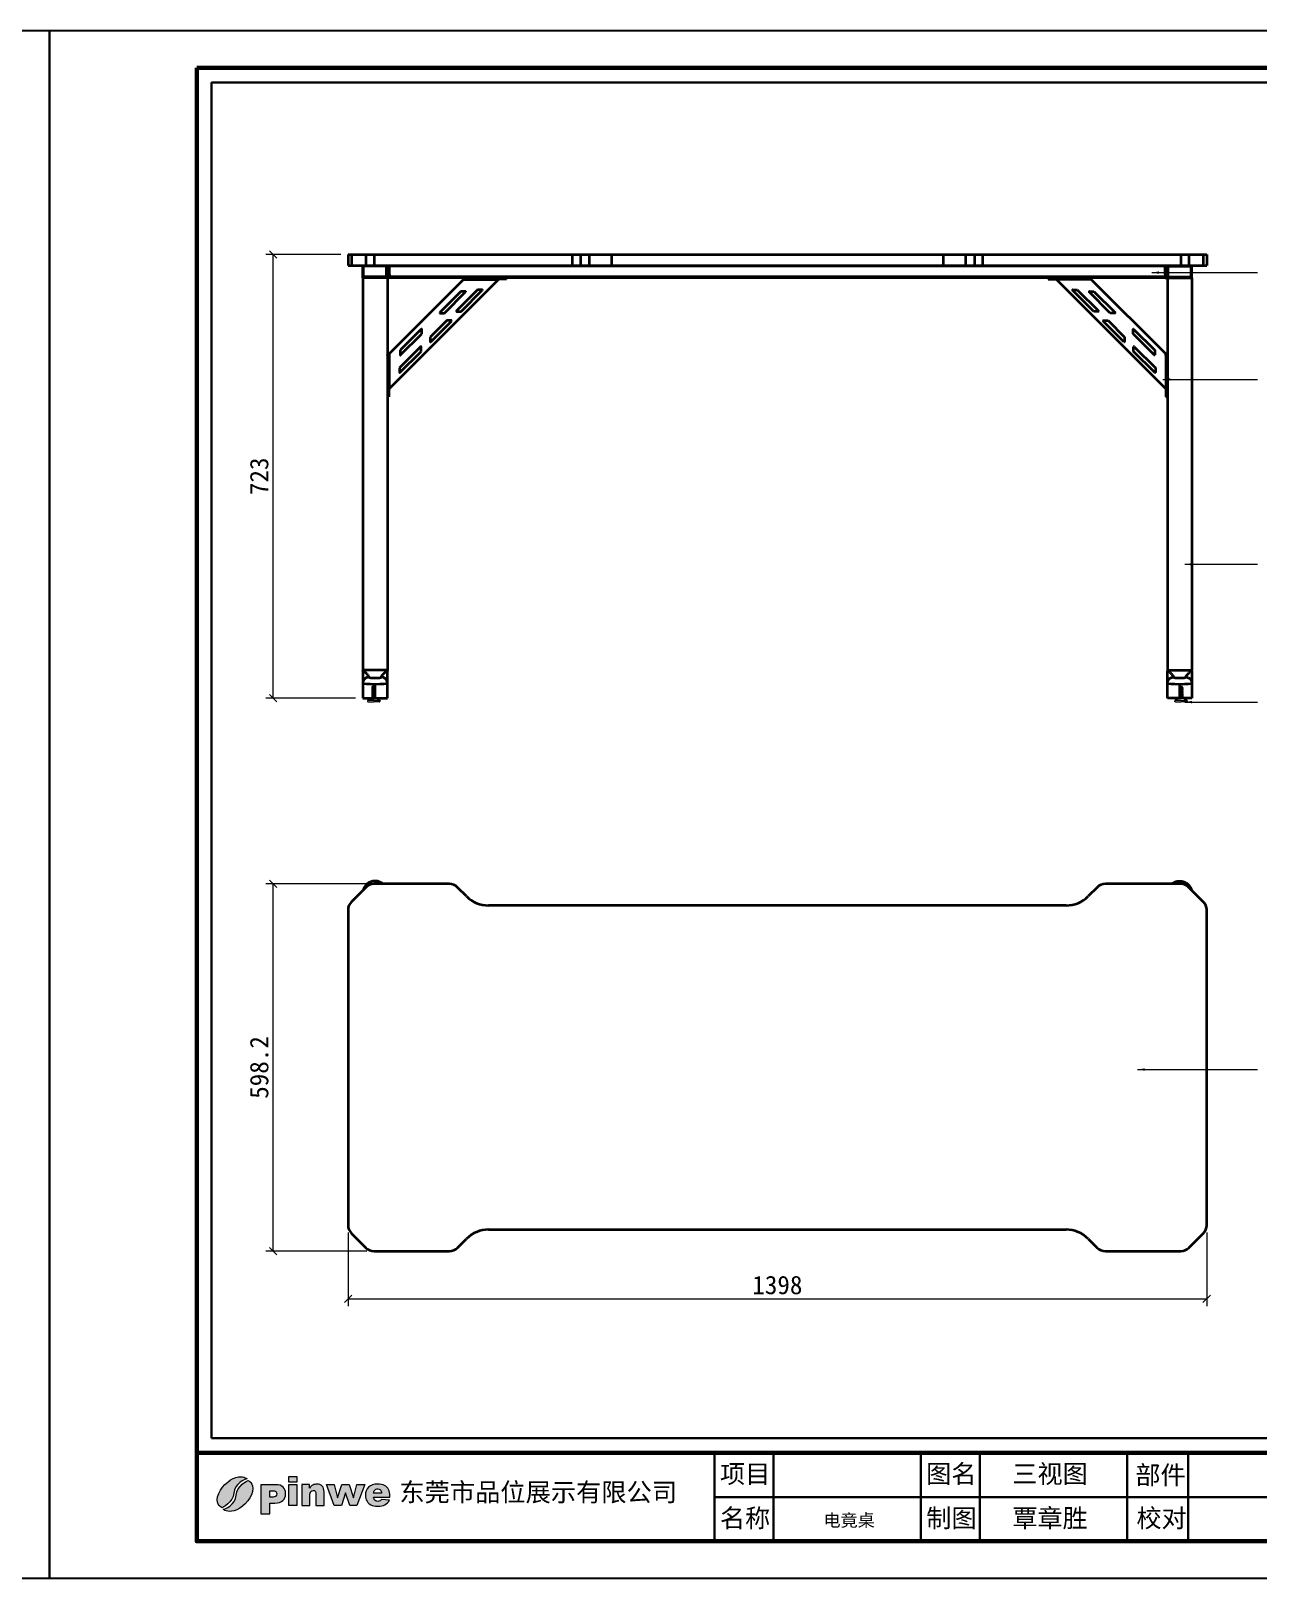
# Model space of a CAD drawing. Header units: inches. Extents: x 15389 to 49212, y -27129 to 13207.
# Drawn here: x 29275 to 31273, y 2912 to 5432 of the extents above; entities that cross this region are included whole.
import ezdxf

# ---------------------------------------------------------------- set-up
doc = ezdxf.new("R2010")
doc.units = ezdxf.units.IN
doc.header["$MEASUREMENT"] = 0
for name, color, linetype, lineweight in [('05常规标注', 42, 'Continuous', 13), ('图框', 5, 'Continuous', 60), ('粗实线', 7, 'Continuous', 35), ('轮廓线', 7, 'Continuous', 30)]:
    doc.layers.add(name, color=color, linetype=linetype, lineweight=lineweight)
doc.layers.add('_U+56FE_U+5C42 1', color=7, linetype='Continuous')
doc.layers.add('OBJ', color=1, linetype='Continuous')
doc.styles.get("Standard").update_dxf_attribs({"font": 'arial.ttf'})
doc.styles.add('宋体', font='')
doc.styles.add('样式 1', font='')
doc.styles.get('宋体').set_extended_font_data('SimSun')
doc.styles.get('样式 1').set_extended_font_data('SimSun')
doc.dimstyles.new('1-12', dxfattribs={"dimscale": 12, "dimtxt": 2.5, "dimasz": 1, "dimexe": 1, "dimexo": 1, "dimtad": 1, "dimdec": 1, "dimdsep": 46, "dimtxsty": '宋体', "dimblk": 'OBLIQUE', "dimcen": 2.5, "dimclrd": 3, "dimclre": 3, "dimclrt": 256, "dimadec": 0, "dimazin": 0, "dimtfac": 1, "dimtdec": 1, "dimtmove": 1, "dimatfit": 3, "dimfxl": 2, "dimlwd": 9, "dimlwe": 9, "dimarcsym": 1})

# ---------------------------------------------------------------- blocks, each defined once
blk = doc.blocks.new('_Oblique')
at = {"color": 0, "linetype": 'ByBlock', "lineweight": -2}
blk.add_line((-0.5, -0.5), (0.5, 0.5), dxfattribs=at)
blk = doc.blocks.new('*D147')
at = {"color": 3, "linetype": 'Continuous', "lineweight": 9, "transparency": 16777216}
for p, q in [((29823.7, 4042.3), (29657.6, 4042.3)), ((29669.6, 3444.1), (29669.6, 4042.3)), ((29822, 3444.1), (29657.6, 3444.1))]:
    blk.add_line(p, q, dxfattribs=at)
at = {"layer": 'Defpoints', "color": 0, "transparency": 16777216}
for p in [(29669.6, 4042.3), (29835.7, 4042.3), (29834, 3444.1)]:
    blk.add_point(p, dxfattribs=at)
at = {"color": 3, "lineweight": 9, "transparency": 16777216, "xscale": 12, "yscale": 12, "zscale": 12}
for p, rotation in [((29669.6, 4042.3), 90), ((29669.6, 3444.1), 270)]:
    blk.add_blockref('_Oblique', p, dxfattribs=dict(at, rotation=rotation))
at = {"transparency": 16777216, "insert": (29647.1, 3743.2), "char_height": 30, "attachment_point": 5, "rotation": 90, "style": '宋体'}
blk.add_mtext('598.2', dxfattribs=at)
blk = doc.blocks.new('*D148')
at = {"color": 3, "linetype": 'Continuous', "lineweight": 9, "transparency": 16777216}
for p, q in [((29779.7, 5067.6), (29657.6, 5067.6)), ((29669.6, 4344.6), (29669.6, 5067.6)), ((29803.7, 4344.6), (29657.6, 4344.6))]:
    blk.add_line(p, q, dxfattribs=at)
at = {"layer": 'Defpoints', "color": 0, "transparency": 16777216}
for p in [(29669.6, 5067.6), (29791.7, 5067.6), (29815.7, 4344.6)]:
    blk.add_point(p, dxfattribs=at)
at = {"color": 3, "lineweight": 9, "transparency": 16777216, "xscale": 12, "yscale": 12, "zscale": 12}
for p, rotation in [((29669.6, 5067.6), 90), ((29669.6, 4344.6), 270)]:
    blk.add_blockref('_Oblique', p, dxfattribs=dict(at, rotation=rotation))
at = {"transparency": 16777216, "insert": (29647.1, 4706.1), "char_height": 30, "attachment_point": 5, "rotation": 90, "style": '宋体'}
blk.add_mtext('723', dxfattribs=at)
blk = doc.blocks.new('*D151')
at = {"color": 3, "linetype": 'Continuous', "lineweight": 9, "transparency": 16777216}
for p, q in [((29791.7, 3474.3), (29791.7, 3354.2)), ((31189.7, 3474.3), (31189.7, 3354.2)), ((29791.7, 3366.2), (31189.7, 3366.2))]:
    blk.add_line(p, q, dxfattribs=at)
at = {"layer": 'Defpoints', "color": 0, "transparency": 16777216}
for p in [(29791.7, 3486.3), (31189.7, 3486.3), (31189.7, 3366.2)]:
    blk.add_point(p, dxfattribs=at)
at = {"color": 3, "lineweight": 9, "transparency": 16777216, "xscale": 12, "yscale": 12, "zscale": 12, "rotation": 180}
blk.add_blockref('_Oblique', (29791.7, 3366.2), dxfattribs=at)
at = {"color": 3, "lineweight": 9, "transparency": 16777216, "xscale": 12, "yscale": 12, "zscale": 12}
blk.add_blockref('_Oblique', (31189.7, 3366.2), dxfattribs=at)
at = {"transparency": 16777216, "insert": (30490.7, 3388.7), "char_height": 30, "attachment_point": 5, "style": '宋体'}
blk.add_mtext('1398', dxfattribs=at)
blk = doc.blocks.new('A$C1186033E')
for p, q in [((0, 3.1), (0, 1.2)), ((12.5, 3.1), (0, 3.1)), ((6.2, 6.9), (18.8, 6.9)), ((6.2, 6.2), (6.2, 6.9)), ((6.2, 6.2), (18.8, 6.2)), ((12.5, 3.1), (25, 3.1)), ((18.8, 6.2), (18.8, 6.9)), ((25, 3.1), (25, 1.2)), ((1.2, 0), (12.4, 0)), ((23.7, 0), (12.6, 0))]:
    blk.add_line(p, q)
at = {"color": 6, "linetype": 'ByBlock', "lineweight": 5}
blk.add_line((15.8, 6.9), (9.2, 6.9), dxfattribs=at)
for centre, radius, start, end in [((0.2, 10.5), 7.35, 268.3552, 324.9511), ((1.2, 1.2), 1.25, 180, 270), ((24.8, 10.5), 7.35, 215.0489, 271.6448), ((23.7, 1.2), 1.25, 270, 0)]:
    blk.add_arc(centre, radius, start, end)
at = {"layer": 'OBJ', "color": 6, "lineweight": 5}
for p, q in [((9.2, 30.7), (10.1, 31.9)), ((14.9, 31.9), (10.1, 31.9)), ((15.8, 30.7), (14.9, 31.9)), ((8.7, 24.2), (8.3, 23.6)), ((8.3, 23.6), (8.9, 23.4)), ((8.7, 22.4), (8.3, 21.9)), ((8.3, 21.9), (8.9, 21.7)), ((8.8, 29.3), (8.4, 28.8)), ((8.4, 28.8), (9, 28.5)), ((8.8, 27.5), (8.4, 27)), ((8.4, 27), (9, 26.8)), ((8.8, 25.9), (8.4, 25.4)), ((8.4, 25.4), (9, 25.2)), ((8.8, 20.7), (8.4, 20.2)), ((8.4, 20.2), (9, 20)), ((8.8, 19), (8.4, 18.5)), ((8.4, 18.5), (9, 18.3)), ((8.8, 17.4), (8.4, 16.9)), ((8.4, 16.9), (9, 16.7)), ((8.8, 15.7), (8.4, 15.2)), ((8.4, 15.2), (9, 15)), ((8.8, 14), (8.4, 13.5)), ((8.4, 13.5), (9, 13.2)), ((8.8, 12.4), (8.4, 11.9)), ((8.4, 11.9), (9, 11.7)), ((8.8, 10.8), (8.4, 10.3)), ((8.4, 10.3), (9, 10.1)), ((8.8, 9.2), (8.4, 8.7)), ((8.4, 8.7), (9, 8.5)), ((8.8, 7.7), (8.4, 7.2)), ((8.4, 7.2), (9, 6.9)), ((15.7, 26), (8.7, 24.2)), ((15.7, 24.3), (8.7, 22.4)), ((14.5, 30.7), (8.8, 29.3)), ((15.8, 29.4), (8.8, 27.5)), ((15.8, 27.8), (8.8, 25.9)), ((15.8, 22.6), (8.8, 20.7)), ((15.8, 20.9), (8.8, 19)), ((15.8, 19.3), (8.8, 17.4)), ((15.8, 17.6), (8.8, 15.7)), ((15.8, 15.9), (8.8, 14)), ((15.8, 14.3), (8.8, 12.4)), ((15.8, 12.7), (8.8, 10.8)), ((15.8, 11.1), (8.8, 9.2)), ((15.8, 9.5), (8.8, 7.7)), ((8.9, 23.4), (15.9, 25.3)), ((8.9, 21.7), (15.9, 23.6)), ((9, 28.5), (15.8, 30.4)), ((9, 26.8), (16, 28.7)), ((9, 25.2), (16, 27.1)), ((9, 20), (16, 21.9)), ((9, 18.3), (16, 20.1)), ((9, 16.7), (16, 18.6)), ((9, 15), (16, 16.9)), ((9, 13.2), (16, 15.1)), ((9, 11.7), (16, 13.5)), ((9, 10.1), (16, 12)), ((9, 8.5), (16, 10.4)), ((9, 6.9), (16, 8.8)), ((9.2, 6.9), (9.2, 30.9)), ((9.3, 30.9), (9.2, 30.9)), ((15.8, 30.7), (9.2, 30.7)), ((9.2, 30.2), (11.6, 30.7)), ((15.8, 8), (11.7, 6.9)), ((14.7, 6.9), (16, 7.2)), ((16.3, 25.8), (15.7, 26)), ((16.3, 24.1), (15.7, 24.3)), ((15.8, 6.9), (15.8, 30.7)), ((16.4, 29.2), (15.8, 29.4)), ((16.4, 27.6), (15.8, 27.8)), ((16.4, 22.4), (15.8, 22.6)), ((16.4, 20.6), (15.8, 20.9)), ((16.4, 19.1), (15.8, 19.3)), ((16.4, 17.4), (15.8, 17.6)), ((16.4, 15.6), (15.8, 15.9)), ((16.4, 14), (15.8, 14.3)), ((16.4, 12.5), (15.8, 12.7)), ((16.4, 10.9), (15.8, 11.1)), ((16.4, 9.3), (15.8, 9.5)), ((16.4, 7.7), (15.8, 8)), ((15.9, 25.3), (16.3, 25.8)), ((15.9, 23.6), (16.3, 24.1)), ((16, 28.7), (16.4, 29.2)), ((16, 27.1), (16.4, 27.6)), ((16, 21.9), (16.4, 22.4)), ((16, 20.1), (16.4, 20.6)), ((16, 18.6), (16.4, 19.1)), ((16, 16.9), (16.4, 17.4)), ((16, 15.1), (16.4, 15.6)), ((16, 13.5), (16.4, 14)), ((16, 12), (16.4, 12.5)), ((16, 10.4), (16.4, 10.9)), ((16, 8.8), (16.4, 9.3)), ((16, 7.2), (16.4, 7.7))]:
    blk.add_line(p, q, dxfattribs=at)

msp = doc.modelspace()

# ---------------------------------------------------------------- hatches: boundary and pattern name
h = msp.add_hatch(color=256)
h.dxf.hatch_style = 1
edge = h.paths.add_edge_path()
edge.add_spline(control_points=[(29859.7, 3043.35), (29859.7, 3043.35), (29833.35, 3043.35), (29833.35, 3043.35), (29833.59, 3041.25), (29834.15, 3039.67), (29835.07, 3038.64), (29836.33, 3037.15), (29837.99, 3036.41), (29840.04, 3036.41), (29841.34, 3036.41), (29842.57, 3036.73), (29843.73, 3037.37), (29844.44, 3037.78), (29845.22, 3038.49), (29846.03, 3039.52), (29846.03, 3039.52), (29858.98, 3038.33), (29858.98, 3038.33), (29857, 3034.89), (29854.61, 3032.42), (29851.81, 3030.93), (29849.01, 3029.43), (29845, 3028.68), (29839.77, 3028.68), (29835.22, 3028.68), (29831.65, 3029.32), (29829.04, 3030.61), (29826.44, 3031.89), (29824.29, 3033.92), (29822.57, 3036.71), (29820.86, 3039.51), (29820, 3042.79), (29820, 3046.55), (29820, 3051.91), (29821.72, 3056.26), (29825.16, 3059.58), (29828.58, 3062.89), (29833.33, 3064.55), (29839.37, 3064.55), (29844.28, 3064.55), (29848.15, 3063.81), (29850.99, 3062.32), (29853.83, 3060.83), (29855.99, 3058.69), (29857.48, 3055.86), (29858.97, 3053.04), (29859.7, 3049.36), (29859.7, 3044.84), (29859.7, 3044.84), (29859.7, 3043.35), (29859.7, 3043.35)], knot_values=[0, 0, 0, 0, 1, 1, 1, 2, 2, 2, 3, 3, 3, 4, 4, 4, 5, 5, 5, 6, 6, 6, 7, 7, 7, 8, 8, 8, 9, 9, 9, 10, 10, 10, 11, 11, 11, 12, 12, 12, 13, 13, 13, 14, 14, 14, 15, 15, 15, 16, 16, 16, 17, 17, 17, 17], degree=3, periodic=0)
edge = h.paths.add_edge_path(flags=16)
edge.add_spline(control_points=[(29846.36, 3049.62), (29846.11, 3052.18), (29845.41, 3054.01), (29844.3, 3055.11), (29843.19, 3056.21), (29841.74, 3056.76), (29839.92, 3056.76), (29837.83, 3056.76), (29836.16, 3055.92), (29834.9, 3054.26), (29834.11, 3053.22), (29833.6, 3051.68), (29833.38, 3049.62), (29833.38, 3049.62), (29846.36, 3049.62), (29846.36, 3049.62)], knot_values=[0, 0, 0, 0, 1, 1, 1, 2, 2, 2, 3, 3, 3, 4, 4, 4, 5, 5, 5, 5], degree=3, periodic=0)
h.paths.add_polyline_path([(29756.44, 3063.76), (29769.13, 3063.76), (29774.65, 3042.24), (29781.65, 3063.76), (29793.41, 3063.76), (29800.66, 3042.2), (29806.18, 3063.76), (29818.8, 3063.76), (29806.19, 3029.48), (29794.52, 3029.48), (29787.59, 3050.11), (29780.88, 3029.48), (29769.15, 3029.48)])
edge = h.paths.add_edge_path()
edge.add_spline(control_points=[(29716.44, 3063.76), (29716.44, 3063.76), (29728.68, 3063.76), (29728.68, 3063.76), (29728.68, 3063.76), (29728.68, 3058.18), (29728.68, 3058.18), (29730.51, 3060.47), (29732.35, 3062.1), (29734.22, 3063.08), (29736.09, 3064.06), (29738.36, 3064.55), (29741.05, 3064.55), (29744.68, 3064.55), (29747.51, 3063.47), (29749.57, 3061.31), (29751.61, 3059.15), (29752.64, 3055.8), (29752.64, 3051.28), (29752.64, 3051.28), (29752.64, 3029.48), (29752.64, 3029.48), (29752.64, 3029.48), (29739.43, 3029.48), (29739.43, 3029.48), (29739.43, 3029.48), (29739.43, 3048.34), (29739.43, 3048.34), (29739.43, 3050.49), (29739.03, 3052.01), (29738.24, 3052.91), (29737.44, 3053.8), (29736.33, 3054.25), (29734.9, 3054.25), (29733.33, 3054.25), (29732.04, 3053.64), (29731.06, 3052.44), (29730.08, 3051.23), (29729.58, 3049.07), (29729.58, 3045.95), (29729.58, 3045.95), (29729.58, 3029.48), (29729.58, 3029.48), (29729.58, 3029.48), (29716.44, 3029.48), (29716.44, 3029.48), (29716.44, 3029.48), (29716.44, 3063.76), (29716.44, 3063.76)], knot_values=[0, 0, 0, 0, 1, 1, 1, 2, 2, 2, 3, 3, 3, 4, 4, 4, 5, 5, 5, 6, 6, 6, 7, 7, 7, 8, 8, 8, 9, 9, 9, 10, 10, 10, 11, 11, 11, 12, 12, 12, 13, 13, 13, 14, 14, 14, 15, 15, 15, 16, 16, 16, 16], degree=3, periodic=0)
h.paths.add_polyline_path([(29695.13, 3076.78), (29708.28, 3076.78), (29708.28, 3067.86), (29695.13, 3067.86)])
h.paths.add_polyline_path([(29695.13, 3063.76), (29708.28, 3063.76), (29708.28, 3029.48), (29695.13, 3029.48)])
edge = h.paths.add_edge_path()
edge.add_spline(control_points=[(29649.72, 3063.53), (29649.72, 3063.53), (29674.03, 3063.53), (29674.03, 3063.53), (29679.32, 3063.53), (29683.29, 3062.27), (29685.93, 3059.75), (29688.56, 3057.23), (29689.88, 3053.64), (29689.88, 3048.98), (29689.88, 3044.2), (29688.44, 3040.46), (29685.57, 3037.78), (29682.69, 3035.08), (29678.3, 3033.73), (29672.4, 3033.73), (29672.4, 3033.73), (29664.38, 3033.73), (29664.38, 3033.73), (29664.38, 3033.73), (29664.38, 3016.23), (29664.38, 3016.23), (29664.38, 3016.23), (29649.72, 3016.23), (29649.72, 3016.23), (29649.72, 3016.23), (29649.72, 3063.53), (29649.72, 3063.53)], knot_values=[0, 0, 0, 0, 1, 1, 1, 2, 2, 2, 3, 3, 3, 4, 4, 4, 5, 5, 5, 6, 6, 6, 7, 7, 7, 8, 8, 8, 9, 9, 9, 9], degree=3, periodic=0)
edge = h.paths.add_edge_path(flags=16)
edge.add_spline(control_points=[(29664.38, 3043.31), (29664.38, 3043.31), (29667.98, 3043.31), (29667.98, 3043.31), (29670.83, 3043.31), (29672.82, 3043.81), (29673.96, 3044.79), (29675.11, 3045.77), (29675.68, 3047.02), (29675.68, 3048.55), (29675.68, 3050.04), (29675.19, 3051.29), (29674.18, 3052.33), (29673.19, 3053.36), (29671.32, 3053.88), (29668.57, 3053.88), (29668.57, 3053.88), (29664.38, 3053.88), (29664.38, 3053.88), (29664.38, 3053.88), (29664.38, 3043.31), (29664.38, 3043.31)], knot_values=[0, 0, 0, 0, 1, 1, 1, 2, 2, 2, 3, 3, 3, 4, 4, 4, 5, 5, 5, 6, 6, 6, 7, 7, 7, 7], degree=3, periodic=0)
edge = h.paths.add_edge_path()
edge.add_spline(control_points=[(29588.54, 3023.33), (29588.54, 3023.33), (29595.06, 3017.73), (29606.27, 3021.09), (29617.48, 3024.45), (29632.98, 3037.96), (29636.14, 3052.63), (29639.3, 3067.31), (29628.79, 3070.51), (29628.79, 3070.51), (29628.79, 3070.51), (29610.45, 3061.95), (29609.53, 3046.57), (29608.61, 3031.18), (29591.39, 3023.54), (29588.54, 3023.33)], knot_values=[0, 0, 0, 0, 1, 1, 1, 2, 2, 2, 3, 3, 3, 4, 4, 4, 5, 5, 5, 5], degree=3, periodic=0)
edge = h.paths.add_edge_path()
edge.add_spline(control_points=[(29626.95, 3073.31), (29626.95, 3073.31), (29620.43, 3078.92), (29609.22, 3075.55), (29598.01, 3072.19), (29582.51, 3058.69), (29579.35, 3044.01), (29576.19, 3029.34), (29586.7, 3026.13), (29586.7, 3026.13), (29586.7, 3026.13), (29605.05, 3034.69), (29605.96, 3050.08), (29606.88, 3065.46), (29624.1, 3073.11), (29626.95, 3073.31)], knot_values=[0, 0, 0, 0, 1, 1, 1, 2, 2, 2, 3, 3, 3, 4, 4, 4, 5, 5, 5, 5], degree=3, periodic=0)

# ---------------------------------------------------------------- linework, layer by layer
at = {"layer": '_U+56FE_U+5C42 1', "lineweight": 0}
for points in [[(29695.13, 3076.78), (29708.28, 3076.78), (29708.28, 3067.86), (29695.13, 3067.86), (29695.13, 3076.78)], [(29695.13, 3063.76), (29708.28, 3063.76), (29708.28, 3029.48), (29695.13, 3029.48), (29695.13, 3063.76)], [(29756.44, 3063.76), (29769.13, 3063.76), (29774.65, 3042.24), (29781.65, 3063.76), (29793.41, 3063.76), (29800.66, 3042.2), (29806.18, 3063.76), (29818.8, 3063.76), (29806.19, 3029.48), (29794.52, 3029.48), (29787.59, 3050.11), (29780.88, 3029.48), (29769.15, 3029.48), (29756.44, 3063.76)]]:
    msp.add_lwpolyline(points, dxfattribs=at)
for points, knots in [([(29626.95, 3073.31), (29626.95, 3073.31), (29620.43, 3078.92), (29609.22, 3075.55), (29598.01, 3072.19), (29582.51, 3058.69), (29579.35, 3044.01), (29576.19, 3029.34), (29586.7, 3026.13), (29586.7, 3026.13), (29586.7, 3026.13), (29605.05, 3034.69), (29605.96, 3050.08), (29606.88, 3065.46), (29624.1, 3073.11), (29626.95, 3073.31)], [0, 0, 0, 0, 1, 1, 1, 2, 2, 2, 3, 3, 3, 4, 4, 4, 5, 5, 5, 5]), ([(29588.54, 3023.33), (29588.54, 3023.33), (29595.06, 3017.73), (29606.27, 3021.09), (29617.48, 3024.45), (29632.98, 3037.96), (29636.14, 3052.63), (29639.3, 3067.31), (29628.79, 3070.51), (29628.79, 3070.51), (29628.79, 3070.51), (29610.45, 3061.95), (29609.53, 3046.57), (29608.61, 3031.18), (29591.39, 3023.54), (29588.54, 3023.33)], [0, 0, 0, 0, 1, 1, 1, 2, 2, 2, 3, 3, 3, 4, 4, 4, 5, 5, 5, 5]), ([(29649.72, 3063.53), (29649.72, 3063.53), (29674.03, 3063.53), (29674.03, 3063.53), (29679.32, 3063.53), (29683.29, 3062.27), (29685.93, 3059.75), (29688.56, 3057.23), (29689.88, 3053.64), (29689.88, 3048.98), (29689.88, 3044.2), (29688.44, 3040.46), (29685.57, 3037.78), (29682.69, 3035.08), (29678.3, 3033.73), (29672.4, 3033.73), (29672.4, 3033.73), (29664.38, 3033.73), (29664.38, 3033.73), (29664.38, 3033.73), (29664.38, 3016.23), (29664.38, 3016.23), (29664.38, 3016.23), (29649.72, 3016.23), (29649.72, 3016.23), (29649.72, 3016.23), (29649.72, 3063.53), (29649.72, 3063.53)], [0, 0, 0, 0, 1, 1, 1, 2, 2, 2, 3, 3, 3, 4, 4, 4, 5, 5, 5, 6, 6, 6, 7, 7, 7, 8, 8, 8, 9, 9, 9, 9]), ([(29664.38, 3043.31), (29664.38, 3043.31), (29667.98, 3043.31), (29667.98, 3043.31), (29670.83, 3043.31), (29672.82, 3043.81), (29673.96, 3044.79), (29675.11, 3045.77), (29675.68, 3047.02), (29675.68, 3048.55), (29675.68, 3050.04), (29675.19, 3051.29), (29674.18, 3052.33), (29673.19, 3053.36), (29671.32, 3053.88), (29668.57, 3053.88), (29668.57, 3053.88), (29664.38, 3053.88), (29664.38, 3053.88), (29664.38, 3053.88), (29664.38, 3043.31), (29664.38, 3043.31)], [0, 0, 0, 0, 1, 1, 1, 2, 2, 2, 3, 3, 3, 4, 4, 4, 5, 5, 5, 6, 6, 6, 7, 7, 7, 7]), ([(29716.44, 3063.76), (29716.44, 3063.76), (29728.68, 3063.76), (29728.68, 3063.76), (29728.68, 3063.76), (29728.68, 3058.18), (29728.68, 3058.18), (29730.51, 3060.47), (29732.35, 3062.1), (29734.22, 3063.08), (29736.09, 3064.06), (29738.36, 3064.55), (29741.05, 3064.55), (29744.68, 3064.55), (29747.51, 3063.47), (29749.57, 3061.31), (29751.61, 3059.15), (29752.64, 3055.8), (29752.64, 3051.28), (29752.64, 3051.28), (29752.64, 3029.48), (29752.64, 3029.48), (29752.64, 3029.48), (29739.43, 3029.48), (29739.43, 3029.48), (29739.43, 3029.48), (29739.43, 3048.34), (29739.43, 3048.34), (29739.43, 3050.49), (29739.03, 3052.01), (29738.24, 3052.91), (29737.44, 3053.8), (29736.33, 3054.25), (29734.9, 3054.25), (29733.33, 3054.25), (29732.04, 3053.64), (29731.06, 3052.44), (29730.08, 3051.23), (29729.58, 3049.07), (29729.58, 3045.95), (29729.58, 3045.95), (29729.58, 3029.48), (29729.58, 3029.48), (29729.58, 3029.48), (29716.44, 3029.48), (29716.44, 3029.48), (29716.44, 3029.48), (29716.44, 3063.76), (29716.44, 3063.76)], [0, 0, 0, 0, 1, 1, 1, 2, 2, 2, 3, 3, 3, 4, 4, 4, 5, 5, 5, 6, 6, 6, 7, 7, 7, 8, 8, 8, 9, 9, 9, 10, 10, 10, 11, 11, 11, 12, 12, 12, 13, 13, 13, 14, 14, 14, 15, 15, 15, 16, 16, 16, 16]), ([(29859.7, 3043.35), (29859.7, 3043.35), (29833.35, 3043.35), (29833.35, 3043.35), (29833.59, 3041.25), (29834.15, 3039.67), (29835.07, 3038.64), (29836.33, 3037.15), (29837.99, 3036.41), (29840.04, 3036.41), (29841.34, 3036.41), (29842.57, 3036.73), (29843.73, 3037.37), (29844.44, 3037.78), (29845.22, 3038.49), (29846.03, 3039.52), (29846.03, 3039.52), (29858.98, 3038.33), (29858.98, 3038.33), (29857, 3034.89), (29854.61, 3032.42), (29851.81, 3030.93), (29849.01, 3029.43), (29845, 3028.68), (29839.77, 3028.68), (29835.22, 3028.68), (29831.65, 3029.32), (29829.04, 3030.61), (29826.44, 3031.89), (29824.29, 3033.92), (29822.57, 3036.71), (29820.86, 3039.51), (29820, 3042.79), (29820, 3046.55), (29820, 3051.91), (29821.72, 3056.26), (29825.16, 3059.58), (29828.58, 3062.89), (29833.33, 3064.55), (29839.37, 3064.55), (29844.28, 3064.55), (29848.15, 3063.81), (29850.99, 3062.32), (29853.83, 3060.83), (29855.99, 3058.69), (29857.48, 3055.86), (29858.97, 3053.04), (29859.7, 3049.36), (29859.7, 3044.84), (29859.7, 3044.84), (29859.7, 3043.35), (29859.7, 3043.35)], [0, 0, 0, 0, 1, 1, 1, 2, 2, 2, 3, 3, 3, 4, 4, 4, 5, 5, 5, 6, 6, 6, 7, 7, 7, 8, 8, 8, 9, 9, 9, 10, 10, 10, 11, 11, 11, 12, 12, 12, 13, 13, 13, 14, 14, 14, 15, 15, 15, 16, 16, 16, 17, 17, 17, 17]), ([(29846.36, 3049.62), (29846.11, 3052.18), (29845.41, 3054.01), (29844.3, 3055.11), (29843.19, 3056.21), (29841.74, 3056.76), (29839.92, 3056.76), (29837.83, 3056.76), (29836.16, 3055.92), (29834.9, 3054.26), (29834.11, 3053.22), (29833.6, 3051.68), (29833.38, 3049.62), (29833.38, 3049.62), (29846.36, 3049.62), (29846.36, 3049.62)], [0, 0, 0, 0, 1, 1, 1, 2, 2, 2, 3, 3, 3, 4, 4, 4, 5, 5, 5, 5])]:
    msp.add_open_spline(points, degree=3, knots=knots, dxfattribs=at)
at = {"layer": 'Defpoints'}
for points in [[(25741.38, 2911.54), (29305.38, 2911.54), (29305.38, 5431.54), (25741.38, 5431.54)], [(29305.38, 2911.54), (32869.38, 2911.54), (32869.38, 5431.54), (29305.38, 5431.54)]]:
    msp.add_lwpolyline(points, close=True, dxfattribs=at)
at = {"layer": '图框', "color": 32}
msp.add_lwpolyline([(29545.38, 5371.54), (32809.38, 5371.54), (32809.38, 2971.54), (29545.38, 2971.54)], close=True, dxfattribs=at)
msp.add_lwpolyline([(29545.38, 3115.54), (32809.38, 3115.54)], dxfattribs=at)
at = {"layer": '粗实线'}
for p, q in [((29791.73, 5067.58), (29791.73, 5049.58)), ((29791.73, 5067.58), (29797.29, 5067.58)), ((29797.29, 5067.58), (29797.29, 5049.58)), ((29797.29, 5067.58), (29820.58, 5067.58)), ((29820.58, 5067.58), (29820.58, 5049.58)), ((29820.58, 5067.58), (29834.01, 5067.58)), ((29834.01, 5067.58), (29834.01, 5049.58)), ((29834.01, 5067.58), (29956.59, 5067.58)), ((29956.59, 5067.58), (29970.02, 5067.58)), ((29970.02, 5067.58), (29984.52, 5067.58)), ((29984.52, 5067.58), (30020.58, 5067.58)), ((30020.58, 5067.58), (30960.88, 5067.58)), ((30156.59, 5067.58), (30156.59, 5049.58)), ((30170.02, 5067.58), (30170.02, 5049.58)), ((30184.52, 5067.58), (30184.52, 5049.58)), ((30220.58, 5067.58), (30220.58, 5049.58)), ((30760.88, 5067.58), (30760.88, 5049.58)), ((30796.94, 5067.58), (30796.94, 5049.58)), ((30811.44, 5067.58), (30811.44, 5049.58)), ((30824.87, 5067.58), (30824.87, 5049.58)), ((30960.88, 5067.58), (30996.94, 5067.58)), ((30996.94, 5067.58), (31011.44, 5067.58)), ((31011.44, 5067.58), (31024.87, 5067.58)), ((31024.87, 5067.58), (31147.44, 5067.58)), ((31147.44, 5067.58), (31147.44, 5049.58)), ((31147.44, 5067.58), (31160.88, 5067.58)), ((31160.88, 5067.58), (31160.88, 5049.58)), ((31160.88, 5067.58), (31184.16, 5067.58)), ((31184.16, 5067.58), (31184.16, 5049.58)), ((31184.16, 5067.58), (31189.73, 5067.58)), ((31189.73, 5067.58), (31189.73, 5049.58)), ((29791.73, 5049.58), (29797.29, 5049.58)), ((29797.29, 5049.58), (29820.58, 5049.58)), ((29815.73, 5029.58), (29815.73, 5049.58)), ((29816.93, 5030.78), (29816.93, 5048.38)), ((29854.53, 5048.38), (29816.93, 5048.38)), ((29820.58, 5049.58), (29834.01, 5049.58)), ((29834.01, 5049.58), (29956.59, 5049.58)), ((29854.53, 5030.78), (29854.53, 5048.38)), ((29855.73, 5029.58), (29855.73, 5049.58)), ((29857.23, 5034.58), (29857.23, 5049.58)), ((29859.23, 5034.58), (29859.23, 5049.58)), ((31122.23, 5048.18), (29859.23, 5048.18)), ((29956.59, 5049.58), (29970.02, 5049.58)), ((29970.02, 5049.58), (29984.52, 5049.58)), ((29984.52, 5049.58), (30020.58, 5049.58)), ((30020.58, 5049.58), (30960.88, 5049.58)), ((30960.88, 5049.58), (30996.94, 5049.58)), ((30996.94, 5049.58), (31011.44, 5049.58)), ((31011.44, 5049.58), (31024.87, 5049.58)), ((31024.87, 5049.58), (31147.44, 5049.58)), ((31122.23, 5034.58), (31122.23, 5049.58)), ((31124.23, 5034.58), (31124.23, 5049.58)), ((31125.73, 5029.58), (31125.73, 5049.58)), ((31126.93, 5030.78), (31126.93, 5048.38)), ((31126.93, 5048.38), (31164.53, 5048.38)), ((31147.44, 5049.58), (31160.88, 5049.58)), ((31160.88, 5049.58), (31184.16, 5049.58)), ((31164.53, 5030.78), (31164.53, 5048.38)), ((31165.73, 5029.58), (31165.73, 5049.58)), ((31184.16, 5049.58), (31189.73, 5049.58)), ((29855.73, 5029.58), (29815.73, 5029.58)), ((29815.73, 5029.58), (29815.73, 4390.58)), ((29854.53, 5030.78), (29816.93, 5030.78)), ((29855.73, 5029.58), (29855.73, 4390.58)), ((29857.23, 5034.58), (29859.23, 5034.58)), ((29857.23, 5029.58), (29857.23, 5034.58)), ((29859.23, 5029.58), (29857.23, 5029.58)), ((29858.43, 4848.84), (30036.46, 5026.88)), ((29979.89, 5026.88), (29858.43, 4905.41)), ((29859.23, 5034.58), (29859.23, 5029.58)), ((31122.23, 5030.98), (29859.23, 5030.98)), ((31122.23, 5029.58), (29859.23, 5029.58)), ((29979.89, 5026.88), (29982.17, 5027.08)), ((29979.89, 5026.88), (30036.46, 5026.88)), ((29982.17, 5029.58), (29982.17, 5027.08)), ((30013.56, 5027.08), (29982.17, 5027.08)), ((30013.56, 5027.08), (30013.56, 5029.58)), ((30033.36, 5027.08), (30013.56, 5027.08)), ((30033.36, 5029.58), (30033.36, 5027.08)), ((30048.21, 5027.08), (30033.36, 5027.08)), ((30038.74, 5027.08), (30036.46, 5026.88)), ((30048.21, 5027.08), (30048.21, 5029.58)), ((30049.67, 5027.08), (30048.21, 5027.08)), ((30049.67, 5027.08), (30049.67, 5029.58)), ((30931.78, 5029.58), (30931.78, 5027.08)), ((30931.78, 5027.08), (30933.25, 5027.08)), ((30933.25, 5027.08), (30933.25, 5029.58)), ((30933.25, 5027.08), (30948.1, 5027.08)), ((30942.72, 5027.08), (30944.99, 5026.88)), ((31001.56, 5026.88), (30944.99, 5026.88)), ((31123.03, 4848.84), (30944.99, 5026.88)), ((30948.1, 5029.58), (30948.1, 5027.08)), ((30948.1, 5027.08), (30967.9, 5027.08)), ((30967.9, 5027.08), (30967.9, 5029.58)), ((30967.9, 5027.08), (30999.29, 5027.08)), ((30999.29, 5029.58), (30999.29, 5027.08)), ((31001.56, 5026.88), (30999.29, 5027.08)), ((31001.56, 5026.88), (31123.03, 4905.41)), ((31124.23, 5034.58), (31122.23, 5034.58)), ((31122.23, 5034.58), (31122.23, 5029.58)), ((31122.23, 5029.58), (31124.23, 5029.58)), ((31124.23, 5029.58), (31124.23, 5034.58)), ((31125.73, 5029.58), (31125.73, 4390.58)), ((31125.73, 5029.58), (31165.73, 5029.58)), ((31126.93, 5030.78), (31164.53, 5030.78)), ((31165.73, 5029.58), (31165.73, 4390.58)), ((29975.52, 5007.37), (29941.02, 4972.87)), ((29948.65, 4972.01), (29983.15, 5006.51)), ((30002.6, 5009.99), (29968.1, 4975.48)), ((29982.8, 5007.37), (29975.52, 5007.37)), ((29975.73, 4974.63), (30010.23, 5009.13)), ((30009.88, 5009.99), (30002.6, 5009.99)), ((31005.73, 4974.63), (30971.23, 5009.13)), ((30971.58, 5009.99), (30978.86, 5009.99)), ((30978.86, 5009.99), (31013.36, 4975.48)), ((31032.81, 4972.01), (30998.31, 5006.51)), ((30998.66, 5007.37), (31005.94, 5007.37)), ((31005.94, 5007.37), (31040.44, 4972.87)), ((29941.37, 4972.01), (29948.65, 4972.01)), ((29968.45, 4974.63), (29975.73, 4974.63)), ((31013.01, 4974.63), (31005.73, 4974.63)), ((31040.09, 4972.01), (31032.81, 4972.01)), ((29910.86, 4945.86), (29876.36, 4911.36)), ((29911.72, 4938.23), (29911.72, 4945.51)), ((29952.4, 4959.78), (29925.53, 4932.91)), ((29926.38, 4925.28), (29960.03, 4958.93)), ((29959.67, 4959.78), (29952.4, 4959.78)), ((31055.08, 4925.28), (31021.43, 4958.93)), ((31021.78, 4959.78), (31029.06, 4959.78)), ((31029.06, 4959.78), (31055.93, 4932.91)), ((31069.74, 4938.23), (31069.74, 4945.51)), ((31070.59, 4945.86), (31105.09, 4911.36)), ((29909.82, 4917.21), (29875.32, 4882.71)), ((29877.22, 4903.73), (29911.72, 4938.23)), ((29910.68, 4909.58), (29910.68, 4916.85)), ((29925.53, 4932.91), (29925.53, 4925.63)), ((31055.93, 4932.91), (31055.93, 4925.63)), ((31104.24, 4903.73), (31069.74, 4938.23)), ((31070.78, 4909.58), (31070.78, 4916.85)), ((31071.63, 4917.21), (31106.14, 4882.71)), ((29855.73, 4903.13), (29858.23, 4903.13)), ((29858.23, 4903.13), (29858.43, 4905.41)), ((29858.23, 4903.13), (29858.23, 4871.75)), ((29858.43, 4905.41), (29858.43, 4848.84)), ((29876.17, 4875.07), (29910.68, 4909.58)), ((29876.36, 4911.36), (29876.36, 4904.08)), ((31105.28, 4875.07), (31070.78, 4909.58)), ((31105.09, 4911.36), (31105.09, 4904.08)), ((31123.03, 4905.41), (31123.03, 4848.84)), ((31123.23, 4903.13), (31123.03, 4905.41)), ((31125.73, 4903.13), (31123.23, 4903.13)), ((31123.23, 4903.13), (31123.23, 4871.75)), ((29855.73, 4871.75), (29858.23, 4871.75)), ((29858.23, 4871.75), (29858.23, 4851.95)), ((29875.32, 4882.71), (29875.32, 4875.43)), ((31106.14, 4882.71), (31106.14, 4875.43)), ((31125.73, 4871.75), (31123.23, 4871.75)), ((31123.23, 4871.75), (31123.23, 4851.95)), ((29858.23, 4851.95), (29855.73, 4851.95)), ((29858.23, 4851.95), (29858.23, 4837.1)), ((29858.43, 4848.84), (29858.23, 4846.57)), ((31123.03, 4848.84), (31123.23, 4846.57)), ((31123.23, 4851.95), (31125.73, 4851.95)), ((31123.23, 4851.95), (31123.23, 4837.1)), ((29855.73, 4837.1), (29858.23, 4837.1)), ((29855.73, 4835.63), (29858.23, 4835.63)), ((29858.23, 4837.1), (29858.23, 4835.63)), ((31125.73, 4837.1), (31123.23, 4837.1)), ((31123.23, 4837.1), (31123.23, 4835.63)), ((31123.23, 4835.63), (31125.73, 4835.63)), ((29817.73, 4390.58), (29815.73, 4390.58)), ((29853.73, 4390.58), (29817.73, 4390.58)), ((29855.73, 4390.58), (29853.73, 4390.58)), ((31125.73, 4390.58), (31127.73, 4390.58)), ((31127.73, 4390.58), (31163.73, 4390.58)), ((31163.73, 4390.58), (31165.73, 4390.58)), ((29815.73, 4368.96), (29815.73, 4344.58)), ((29835.73, 4344.58), (29835.73, 4367.73)), ((29855.73, 4344.58), (29855.73, 4368.96)), ((31125.73, 4344.58), (31125.73, 4368.96)), ((31145.73, 4344.58), (31145.73, 4367.73)), ((31165.73, 4368.96), (31165.73, 4344.58)), ((29815.73, 4344.58), (29835.73, 4344.58)), ((29835.73, 4344.58), (29855.73, 4344.58)), ((31145.73, 4344.58), (31125.73, 4344.58)), ((31165.73, 4344.58), (31145.73, 4344.58)), ((29820.58, 4036.5), (29797.29, 4013.21)), ((29956.59, 4042.06), (29834.01, 4042.06)), ((29984.52, 4022), (29970.02, 4036.5)), ((31011.44, 4036.5), (30996.94, 4022)), ((31147.44, 4042.06), (31024.87, 4042.06)), ((31184.16, 4013.21), (31160.88, 4036.5)), ((30960.88, 4007.06), (30020.58, 4007.06)), ((29791.73, 3999.78), (29791.73, 3486.35)), ((31189.73, 3486.35), (31189.73, 3999.78)), ((30020.58, 3479.06), (30960.88, 3479.06)), ((29797.29, 3472.91), (29820.58, 3449.63)), ((29970.02, 3449.63), (29984.52, 3464.13)), ((30996.94, 3464.13), (31011.44, 3449.63)), ((31160.88, 3449.63), (31184.16, 3472.91)), ((29834.01, 3444.06), (29956.59, 3444.06)), ((31024.87, 3444.06), (31147.44, 3444.06))]:
    msp.add_line(p, q, dxfattribs=at)
for centre, radius, start, end in [((29982.8, 5006.87), 0.5, 315, 90), ((30009.88, 5009.49), 0.5, 315, 90), ((30971.58, 5009.49), 0.5, 90, 225), ((30998.66, 5006.87), 0.5, 90, 225), ((29941.37, 4972.51), 0.5, 135, 270), ((29968.45, 4975.13), 0.5, 135, 270), ((31013.01, 4975.13), 0.5, 270, 45), ((31040.09, 4972.51), 0.5, 270, 45), ((29911.22, 4945.51), 0.5, 0, 135), ((29959.67, 4959.28), 0.5, 315, 90), ((31021.78, 4959.28), 0.5, 90, 225), ((31070.24, 4945.51), 0.5, 45, 180), ((29910.18, 4916.85), 0.5, 0, 135), ((29926.03, 4925.63), 0.5, 180, 315), ((31055.43, 4925.63), 0.5, 225, 0), ((31071.28, 4916.85), 0.5, 45, 180), ((29876.86, 4904.08), 0.5, 180, 315), ((31104.59, 4904.08), 0.5, 225, 0), ((29875.82, 4875.43), 0.5, 180, 315), ((31105.64, 4875.43), 0.5, 225, 0), ((29834.01, 4023.06), 19, 90, 135), ((29956.59, 4023.06), 19, 45, 90), ((31024.87, 4023.06), 19, 90, 135), ((31147.44, 4023.06), 19, 45, 90), ((29810.73, 3999.78), 19, 135, 180), ((30020.58, 4058.06), 51, 225, 270), ((30960.88, 4058.06), 51, 270, 315), ((31170.73, 3999.78), 19, 0, 45), ((29810.73, 3486.35), 19, 180, 225), ((30020.58, 3428.06), 51, 90, 135), ((30960.88, 3428.06), 51, 45, 90), ((31170.73, 3486.35), 19, 315, 0), ((29834.01, 3463.06), 19, 225, 270), ((29956.59, 3463.06), 19, 270, 315), ((31024.87, 3463.06), 19, 225, 270), ((31147.44, 3463.06), 19, 270, 315)]:
    msp.add_arc(centre, radius, start, end, dxfattribs=at)
for centre, major_axis, ratio, start_param, end_param in [((29835.73, 4368.96), (20, 0), 0.0614035, 3.1415927, 4.712389), ((29835.73, 4378.88), (10, 0), 0.122807, 3.1415927, 6.2831853), ((29835.73, 4368.96), (20, 0), 0.0614035, 4.712389, 6.2831853), ((31145.73, 4368.96), (20, 0), 0.0614035, 3.1415927, 4.712389), ((31145.73, 4378.88), (10, 0), 0.122807, 3.1415927, 6.2831853), ((31145.73, 4368.96), (20, 0), 0.0614035, 4.712389, 6.2831853)]:
    msp.add_ellipse(centre, major_axis=major_axis, ratio=ratio, start_param=start_param, end_param=end_param, dxfattribs=at)
for points in [[(29979.89, 5026.88), (29980.08, 5027.23), (29980.46, 5027.94), (29981.03, 5028.83), (29981.6, 5029.46), (29981.98, 5029.54), (29982.17, 5029.58)], [(31001.56, 5026.88), (31001.37, 5027.23), (31000.99, 5027.94), (31000.42, 5028.83), (30999.85, 5029.46), (30999.48, 5029.54), (30999.29, 5029.58)], [(29855.73, 4903.13), (29855.77, 4903.32), (29855.85, 4903.7), (29856.48, 4904.27), (29857.37, 4904.84), (29858.08, 4905.22), (29858.43, 4905.41)], [(31125.73, 4903.13), (31125.69, 4903.32), (31125.61, 4903.7), (31124.98, 4904.27), (31124.09, 4904.84), (31123.38, 4905.22), (31123.03, 4905.41)]]:
    msp.add_open_spline(points, degree=3, dxfattribs=at)
for points, knots in [([(29815.73, 4388.58), (29815.73, 4388.59), (29815.73, 4388.73), (29815.77, 4389.11), (29816, 4389.66), (29816.46, 4390.17), (29817.06, 4390.51), (29817.5, 4390.56), (29817.73, 4390.58)], [0, 0, 0, 0, 0.0081611, 0.1425506, 0.3572863, 0.571642, 0.7858179, 1, 1, 1, 1]), ([(29815.73, 4388.58), (29815.73, 4387.94), (29815.73, 4386.66), (29815.73, 4383.8), (29815.73, 4380.6), (29815.73, 4377.19), (29815.73, 4373.88), (29815.73, 4370.9), (29815.73, 4369.6), (29815.73, 4368.96)], [0, 0, 0, 0, 0.1394983, 0.2794152, 0.4197604, 0.5602824, 0.7073156, 0.8538795, 1, 1, 1, 1]), ([(29825.73, 4378.88), (29825.66, 4379.43), (29825.53, 4380.52), (29824.35, 4382.16), (29822.8, 4383.8), (29821.03, 4385.46), (29819.37, 4387.14), (29818.04, 4388.86), (29817.83, 4390.01), (29817.73, 4390.58)], [0, 0, 0, 0, 0.1394741, 0.2793443, 0.4196567, 0.560177, 0.7072421, 0.8538539, 1, 1, 1, 1]), ([(29853.73, 4390.58), (29853.64, 4390.03), (29853.45, 4388.94), (29852.22, 4387.3), (29850.64, 4385.67), (29848.87, 4384), (29847.24, 4382.32), (29845.96, 4380.6), (29845.8, 4379.46), (29845.73, 4378.88)], [0, 0, 0, 0, 0.1394967, 0.279411, 0.4197549, 0.5602776, 0.7073127, 0.8538785, 1, 1, 1, 1]), ([(29853.73, 4390.58), (29853.95, 4390.56), (29854.4, 4390.51), (29855, 4390.17), (29855.46, 4389.66), (29855.68, 4389.11), (29855.73, 4388.73), (29855.73, 4388.59), (29855.73, 4388.58)], [0, 0, 0, 0, 0.2141821, 0.428358, 0.6427137, 0.8574494, 0.9918389, 1, 1, 1, 1]), ([(29855.73, 4368.96), (29855.73, 4369.57), (29855.73, 4370.8), (29855.73, 4373.6), (29855.73, 4376.77), (29855.73, 4380.18), (29855.73, 4383.51), (29855.73, 4386.55), (29855.73, 4387.9), (29855.73, 4388.58)], [0, 0, 0, 0, 0.13947318, 0.27934168, 0.41965211, 0.5601715, 0.70723762, 0.8538522, 1, 1, 1, 1]), ([(31127.73, 4390.58), (31127.5, 4390.56), (31127.06, 4390.51), (31126.46, 4390.17), (31126, 4389.66), (31125.77, 4389.11), (31125.73, 4388.73), (31125.73, 4388.59), (31125.73, 4388.58)], [0, 0, 0, 0, 0.2141821, 0.428358, 0.6427137, 0.8574494, 0.9918389, 1, 1, 1, 1]), ([(31125.73, 4368.96), (31125.73, 4369.57), (31125.73, 4370.8), (31125.73, 4373.6), (31125.73, 4376.77), (31125.73, 4380.18), (31125.73, 4383.51), (31125.73, 4386.55), (31125.73, 4387.9), (31125.73, 4388.58)], [0, 0, 0, 0, 0.13947318, 0.27934168, 0.41965211, 0.5601715, 0.70723762, 0.8538522, 1, 1, 1, 1]), ([(31127.73, 4390.58), (31127.82, 4390.03), (31128.01, 4388.94), (31129.24, 4387.3), (31130.81, 4385.67), (31132.58, 4384), (31134.22, 4382.32), (31135.5, 4380.6), (31135.65, 4379.46), (31135.73, 4378.88)], [0, 0, 0, 0, 0.1394967, 0.279411, 0.4197549, 0.5602776, 0.7073127, 0.8538785, 1, 1, 1, 1]), ([(31155.73, 4378.88), (31155.8, 4379.43), (31155.93, 4380.52), (31157.11, 4382.16), (31158.66, 4383.8), (31160.43, 4385.46), (31162.09, 4387.14), (31163.42, 4388.86), (31163.63, 4390.01), (31163.73, 4390.58)], [0, 0, 0, 0, 0.1394741, 0.2793443, 0.4196567, 0.560177, 0.7072421, 0.8538539, 1, 1, 1, 1]), ([(31165.73, 4388.58), (31165.73, 4388.59), (31165.73, 4388.73), (31165.68, 4389.11), (31165.46, 4389.66), (31165, 4390.17), (31164.4, 4390.51), (31163.95, 4390.56), (31163.73, 4390.58)], [0, 0, 0, 0, 0.0081611, 0.1425506, 0.3572863, 0.571642, 0.7858179, 1, 1, 1, 1]), ([(31165.73, 4388.58), (31165.73, 4387.94), (31165.73, 4386.66), (31165.73, 4383.8), (31165.73, 4380.6), (31165.73, 4377.19), (31165.73, 4373.88), (31165.73, 4370.9), (31165.73, 4369.6), (31165.73, 4368.96)], [0, 0, 0, 0, 0.1394983, 0.2794152, 0.4197604, 0.5602824, 0.7073156, 0.8538795, 1, 1, 1, 1]), ([(29825.73, 4378.88), (29825.12, 4378.85), (29823.86, 4378.79), (29822, 4378.23), (29820.21, 4377.32), (29818.61, 4376.03), (29817.31, 4374.44), (29816.38, 4372.66), (29815.83, 4370.81), (29815.76, 4369.56), (29815.73, 4368.96)], [0, 0, 0, 0, 0.116516, 0.2400113, 0.3686408, 0.5, 0.6313592, 0.7599887, 0.883484, 1, 1, 1, 1]), ([(29855.73, 4368.96), (29855.7, 4369.56), (29855.63, 4370.81), (29855.07, 4372.66), (29854.15, 4374.44), (29852.85, 4376.03), (29851.25, 4377.32), (29849.46, 4378.23), (29847.6, 4378.79), (29846.34, 4378.85), (29845.73, 4378.88)], [0, 0, 0, 0, 0.116516, 0.2400113, 0.3686408, 0.5, 0.6313592, 0.7599887, 0.883484, 1, 1, 1, 1]), ([(31125.73, 4368.96), (31125.76, 4369.56), (31125.83, 4370.81), (31126.38, 4372.66), (31127.31, 4374.44), (31128.61, 4376.03), (31130.21, 4377.32), (31132, 4378.23), (31133.86, 4378.79), (31135.12, 4378.85), (31135.73, 4378.88)], [0, 0, 0, 0, 0.116516, 0.2400113, 0.3686408, 0.5, 0.6313592, 0.7599887, 0.883484, 1, 1, 1, 1]), ([(31155.73, 4378.88), (31156.34, 4378.85), (31157.6, 4378.79), (31159.46, 4378.23), (31161.25, 4377.32), (31162.85, 4376.03), (31164.15, 4374.44), (31165.07, 4372.66), (31165.63, 4370.81), (31165.7, 4369.56), (31165.73, 4368.96)], [0, 0, 0, 0, 0.116516, 0.2400113, 0.3686408, 0.5, 0.6313592, 0.7599887, 0.883484, 1, 1, 1, 1]), ([(29835.73, 4046.85), (29835.12, 4046.84), (29833.83, 4046.8), (29832.24, 4046.57), (29830.93, 4046.28), (29829.9, 4045.99), (29828.85, 4045.65), (29827.77, 4045.21), (29826.55, 4044.64), (29825.13, 4043.85), (29823.7, 4042.86), (29822.47, 4041.85), (29821.3, 4040.73), (29820.18, 4039.49), (29819.29, 4038.26), (29818.71, 4037.36), (29818.34, 4036.74), (29817.96, 4036.05), (29817.59, 4035.3), (29817.2, 4034.41), (29816.83, 4033.46), (29816.64, 4032.78), (29816.55, 4032.47)], [0, 0, 0, 0, 0.06708281, 0.14034518, 0.17965361, 0.22087393, 0.26409696, 0.30940145, 0.36110799, 0.4290531, 0.51002716, 0.57784832, 0.62702545, 0.70794176, 0.77785087, 0.80261698, 0.82935101, 0.85812154, 0.88898355, 0.92198155, 0.96521682, 1, 1, 1, 1]), ([(29848.69, 4042.06), (29848.41, 4042.31), (29847.62, 4042.97), (29846.32, 4043.84), (29844.91, 4044.64), (29843.37, 4045.36), (29841.63, 4046.01), (29839.58, 4046.51), (29837.62, 4046.8), (29836.34, 4046.84), (29835.73, 4046.85)], [0, 0, 0, 0, 0.08320045, 0.2287694, 0.35090578, 0.44391885, 0.6029747, 0.74765753, 0.87937734, 1, 1, 1, 1]), ([(29835.73, 4042.06), (29835.73, 4042.27), (29835.73, 4043.06), (29835.73, 4044.2), (29835.73, 4045.4), (29835.73, 4046.25), (29835.73, 4046.76), (29835.73, 4046.82), (29835.73, 4046.85)], [0, 0, 0, 0, 0.0709997, 0.2636227, 0.4562458, 0.6452301, 0.8273326, 1, 1, 1, 1]), ([(31132.76, 4042.06), (31133.05, 4042.31), (31133.83, 4042.97), (31135.13, 4043.84), (31136.55, 4044.64), (31138.09, 4045.36), (31139.83, 4046.01), (31141.88, 4046.51), (31143.83, 4046.8), (31145.12, 4046.84), (31145.73, 4046.85)], [0, 0, 0, 0, 0.0832005, 0.2287694, 0.3509058, 0.4439189, 0.6029747, 0.7476575, 0.8793773, 1, 1, 1, 1]), ([(31145.73, 4046.85), (31146.34, 4046.84), (31147.62, 4046.8), (31149.22, 4046.57), (31150.53, 4046.28), (31151.56, 4045.99), (31152.6, 4045.65), (31153.69, 4045.21), (31154.91, 4044.64), (31156.32, 4043.85), (31157.76, 4042.86), (31158.99, 4041.85), (31160.16, 4040.73), (31161.27, 4039.49), (31162.17, 4038.26), (31162.75, 4037.36), (31163.12, 4036.74), (31163.49, 4036.05), (31163.87, 4035.3), (31164.26, 4034.41), (31164.62, 4033.46), (31164.82, 4032.78), (31164.9, 4032.47)], [0, 0, 0, 0, 0.0670828, 0.1403452, 0.1796536, 0.2208739, 0.264097, 0.3094014, 0.361108, 0.4290531, 0.5100272, 0.5778483, 0.6270255, 0.7079418, 0.7778509, 0.802617, 0.829351, 0.8581215, 0.8889835, 0.9219815, 0.9652168, 1, 1, 1, 1]), ([(31145.73, 4042.06), (31145.73, 4042.27), (31145.73, 4043.06), (31145.73, 4044.2), (31145.73, 4045.4), (31145.73, 4046.25), (31145.73, 4046.76), (31145.73, 4046.82), (31145.73, 4046.85)], [0, 0, 0, 0, 0.0709997, 0.2636227, 0.4562458, 0.6452301, 0.8273326, 1, 1, 1, 1])]:
    msp.add_open_spline(points, degree=3, knots=knots, dxfattribs=at)
at = {"layer": '轮廓线'}
for p, q in [((30388.14, 2971.54), (30388.14, 3115.54)), ((30484.14, 2971.54), (30484.14, 3115.54)), ((30724.14, 2971.54), (30724.14, 3115.54)), ((30820.14, 2971.54), (30820.14, 3115.54)), ((31060.14, 2971.54), (31060.14, 3115.54)), ((31159.69, 2971.54), (31159.69, 3115.54)), ((30388.14, 3043.54), (32809.38, 3043.54))]:
    msp.add_line(p, q, dxfattribs=at)
at = {"layer": '轮廓线', "color": 7}
msp.add_lwpolyline([(29569.38, 3139.54), (32785.38, 3139.54), (32785.38, 5347.54), (29569.38, 5347.54)], close=True, dxfattribs=at)

# ---------------------------------------------------------------- block references
at = {"layer": '05常规标注', "yscale": 0.8068060096311926, "zscale": 0.8068060096311926}
for p, xscale in [((29823.57, 4338.68), 0.8068060096311926), ((31157.89, 4338.68), -0.8068060096311926)]:
    msp.add_blockref('A$C1186033E', p, dxfattribs=dict(at, xscale=xscale))

# ---------------------------------------------------------------- texts
at = {"insert": (29875.23, 3066.53, 3.87), "char_height": 30.1362, "width": 1993.659, "attachment_point": 1}
msp.add_mtext('{\\fSimSun|b0|i0|c134|p2;东莞市品位展示有限公司}', dxfattribs=at)
at = {"layer": '轮廓线', "attachment_point": 5, "style": '样式 1'}
for s, insert, char_height, width in [('{\\fSimSun|b1|i0|c134|p2;图名}', (30773.87, 3079.54), 30, 224.6594), ('{\\fSimSun|b1|i0|c134|p2;三视图}', (30934.66, 3079.54), 30, 224.6594), ('{\\fSimSun|b1|i0|c134|p2;项目}', (30438.24, 3079.54), 30, 224.6594), ('{\\fSimSun|b1|i0|c134|p2;部件}', (31114.6, 3077.74), 30, 224.6594), ('{\\fSimSun|b1|i0|c134|p2;名称}', (30438.17, 3007.54), 30, 224.6594), ('{\\fSimSun|b1|i0|c134|p2;制图}', (30774.17, 3007.54), 30, 224.6594), ('{\\fSimSun|b1|i0|c134|p2;覃章胜}', (30934.66, 3007.54), 30, 224.6594), ('{\\fSimSun|b1|i0|c134|p2;校对}', (31116.31, 3007.54), 30, 224.6594), ('{\\fSimSun|b1|i0|c134|p2;电竟桌}', (30607.52, 3004.59), 20.4, 265.3646)]:
    msp.add_mtext(s, dxfattribs=dict(at, insert=insert, char_height=char_height, width=width))

# ---------------------------------------------------------------- dimensions: what is measured, and where the dimension line sits
at = {"color": 1}
for base, p1, p2, picture, middle in [((29669.56, 5067.58), (29815.73, 4344.58), (29791.73, 5067.58), '*D148', (29647.06, 4706.08)), ((29669.56, 4042.27), (29834.01, 3444.06), (29835.73, 4042.27), '*D147', (29647.06, 3743.17))]:
    dim = msp.add_linear_dim(base=base, p1=p1, p2=p2, angle=90, dimstyle='1-12', dxfattribs=at)
    dim.commit()
    dim.dimension.update_dxf_attribs({"geometry": picture, "text_midpoint": middle})
dim = msp.add_linear_dim(base=(31189.73, 3366.17), p1=(29791.73, 3486.35), p2=(31189.73, 3486.35), dimstyle='1-12', dxfattribs=at)
dim.commit()
dim.dimension.update_dxf_attribs({"geometry": '*D151', "text_midpoint": (30490.73, 3388.67)})

# ---------------------------------------------------------------- leaders
for points in [[(31100.2, 5037.9), (31272.69, 5037.9)], [(31118.56, 4863.91), (31272.69, 4863.91)], [(31153.91, 4562.78), (31272.69, 4562.78)], [(31153.91, 4338.3), (31272.69, 4338.3)], [(31076.93, 3739.88), (31272.69, 3739.88)]]:
    msp.add_leader(points, dimstyle='1-12', dxfattribs=at)

doc.saveas('drawing.dxf')
